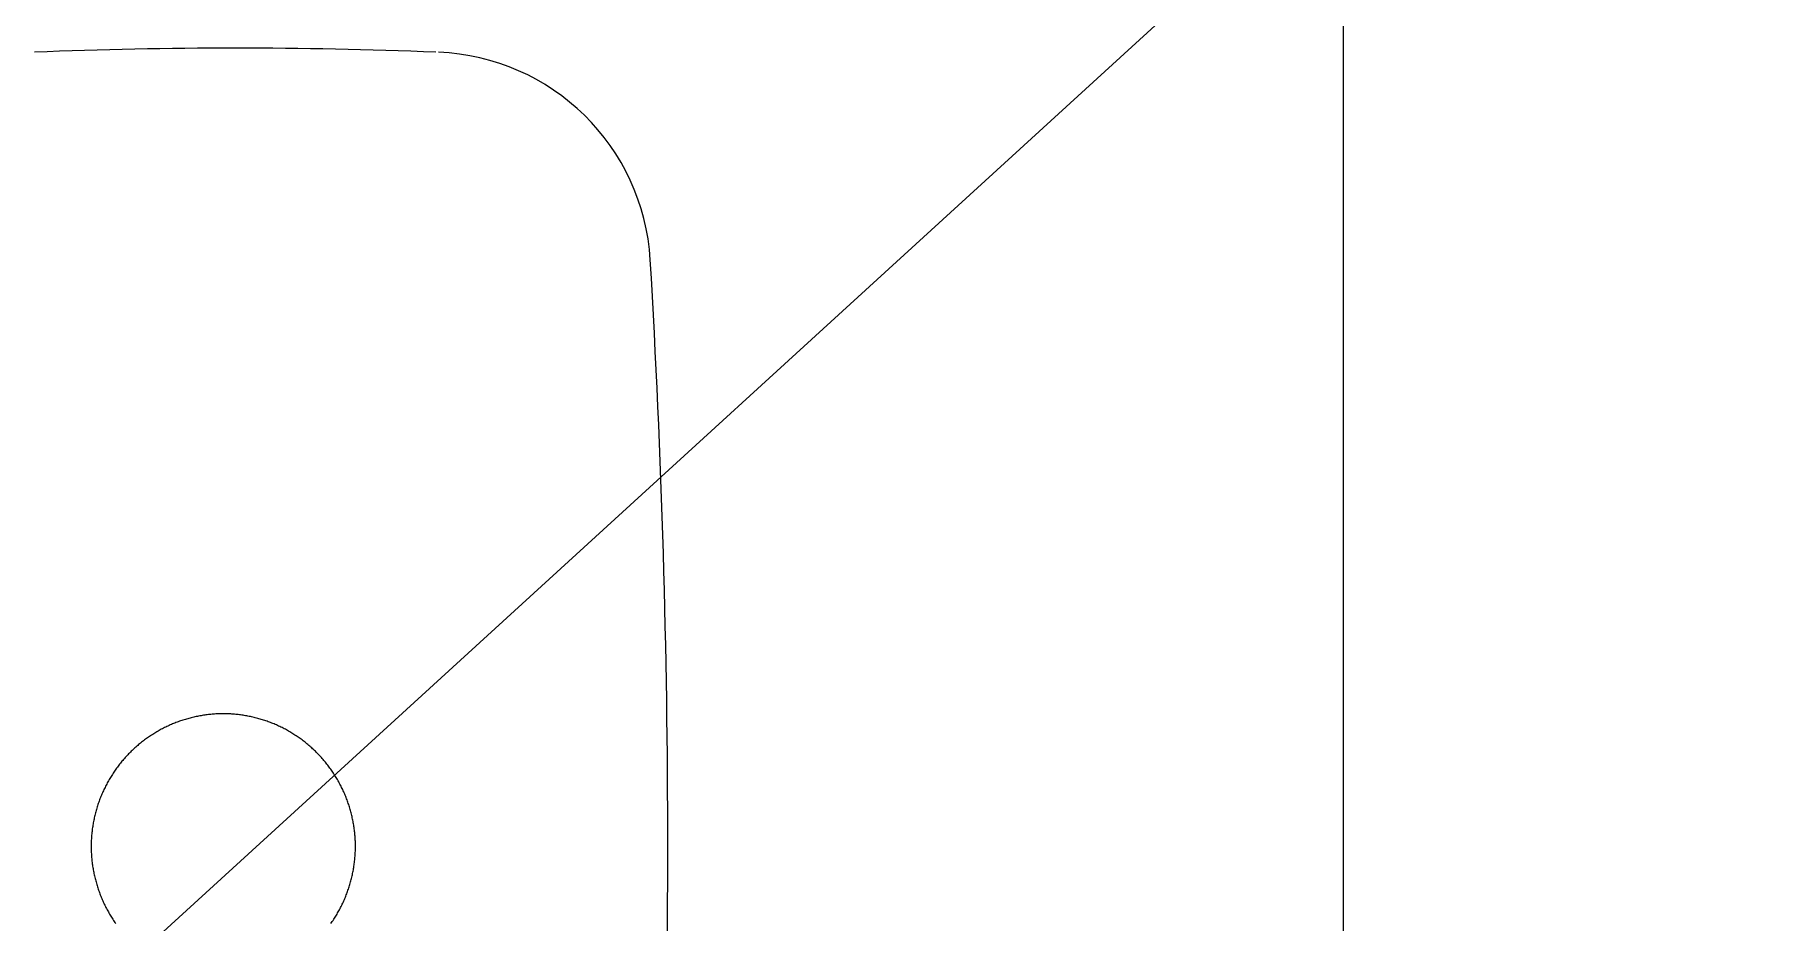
# Model space of a CAD drawing. Header units: millimetres. Extents: x -2078669 to -1085629, y -5987148 to 310365.
# Drawn here: x -1622541 to -1621663, y -4342186 to -4341734 of the extents above; entities that cross this region are included whole.
import ezdxf

# ---------------------------------------------------------------- set-up
doc = ezdxf.new("R2010")
doc.units = ezdxf.units.MM
doc.header["$LTSCALE"] = 500
for name, color, linetype, lineweight in [('D-BYP-STR8', 5, 'Continuous', 25), ('D-BYP-STRB', 5, 'Continuous', 25), ('D-BYP-STRC', 1, 'Continuous', 13)]:
    doc.layers.add(name, color=color, linetype=linetype, lineweight=lineweight)
doc.styles.add('MS ゴシック', font='MS Gothic.ttf')
doc.dimstyles.new('DIM-500-F', dxfattribs={"dimscale": 500, "dimtxt": 3.5, "dimasz": 2.5, "dimexe": 0, "dimexo": 2, "dimgap": 0.8, "dimtad": 1, "dimdec": 0, "dimzin": 0, "dimdsep": 46, "dimtxsty": 'MS ゴシック', "dimblk": 'OPEN', "dimcen": 0.1, "dimclrd": 256, "dimclre": 256, "dimclrt": 256, "dimaunit": 1, "dimadec": 4, "dimazin": 0, "dimtfac": 1, "dimtdec": 0, "dimtmove": 2, "dimatfit": 3, "dimldrblk": 'OPEN', "dimfxl": 1, "dimtolj": 1, "dimtzin": 0, "dimlwd": -1, "dimlwe": -1, "dimarcsym": 2})

# ---------------------------------------------------------------- blocks, each defined once
blk = doc.blocks.new('_Open')
at = {"color": 0, "linetype": 'ByBlock', "lineweight": -2}
for p, q in [((-1, 0.16667), (0, 0)), ((-1, -0.16667), (0, 0)), ((0, 0), (-1, 0))]:
    blk.add_line(p, q, dxfattribs=at)

msp = doc.modelspace()

# ---------------------------------------------------------------- linework, layer by layer
at = {"layer": 'D-BYP-STRB'}
msp.add_line((-1621874.52, -4342849.63, 708000), (-1621874.52, -4339557.13, 708000), dxfattribs=at)
at = {"layer": 'D-BYP-STRB', "elevation": 708000}
msp.add_lwpolyline([(-1622389.74, -4342185.97), (-1622389.38, -4342185.45), (-1622389.02, -4342184.93), (-1622388.66, -4342184.41), (-1622388.31, -4342183.88), (-1622387.97, -4342183.35), (-1622387.63, -4342182.81), (-1622387.29, -4342182.27), (-1622386.96, -4342181.73), (-1622386.64, -4342181.19), (-1622386.32, -4342180.64), (-1622386.01, -4342180.09), (-1622385.7, -4342179.54), (-1622385.39, -4342178.98), (-1622385.09, -4342178.42), (-1622384.8, -4342177.86), (-1622384.51, -4342177.3), (-1622384.23, -4342176.73), (-1622383.95, -4342176.16), (-1622383.68, -4342175.59), (-1622383.41, -4342175.01), (-1622383.15, -4342174.43), (-1622382.9, -4342173.85), (-1622382.65, -4342173.27), (-1622382.4, -4342172.69), (-1622382.16, -4342172.1), (-1622381.93, -4342171.51), (-1622381.7, -4342170.92), (-1622381.48, -4342170.32), (-1622381.26, -4342169.73), (-1622381.05, -4342169.13), (-1622380.84, -4342168.53), (-1622380.64, -4342167.93), (-1622380.44, -4342167.33), (-1622380.26, -4342166.72), (-1622380.07, -4342166.11), (-1622379.89, -4342165.51), (-1622379.72, -4342164.89), (-1622379.56, -4342164.28), (-1622379.39, -4342163.67), (-1622379.24, -4342163.05), (-1622379.09, -4342162.44), (-1622378.95, -4342161.82), (-1622378.81, -4342161.2), (-1622378.68, -4342160.58), (-1622378.55, -4342159.96), (-1622378.43, -4342159.34), (-1622378.32, -4342158.71), (-1622378.21, -4342158.09), (-1622378.11, -4342157.46), (-1622378.01, -4342156.83), (-1622377.92, -4342156.21), (-1622377.83, -4342155.58), (-1622377.75, -4342154.95), (-1622377.68, -4342154.32), (-1622377.61, -4342153.69), (-1622377.55, -4342153.06), (-1622377.5, -4342152.42), (-1622377.45, -4342151.79), (-1622377.4, -4342151.16), (-1622377.36, -4342150.53), (-1622377.33, -4342149.89), (-1622377.31, -4342149.26), (-1622377.29, -4342148.62), (-1622377.27, -4342147.99), (-1622377.26, -4342147.36), (-1622377.26, -4342146.72), (-1622377.27, -4342146.09), (-1622377.28, -4342145.45), (-1622377.29, -4342144.82), (-1622377.31, -4342144.18), (-1622377.34, -4342143.55), (-1622377.37, -4342142.92), (-1622377.41, -4342142.28), (-1622377.46, -4342141.65), (-1622377.51, -4342141.02), (-1622377.57, -4342140.39), (-1622377.63, -4342139.76), (-1622377.7, -4342139.13), (-1622377.77, -4342138.5), (-1622377.86, -4342137.87), (-1622377.94, -4342137.24), (-1622378.03, -4342136.61), (-1622378.13, -4342135.98), (-1622378.24, -4342135.36), (-1622378.35, -4342134.73), (-1622378.46, -4342134.11), (-1622378.58, -4342133.49), (-1622378.71, -4342132.87), (-1622378.85, -4342132.25), (-1622378.98, -4342131.63), (-1622379.13, -4342131.01), (-1622379.28, -4342130.39), (-1622379.44, -4342129.78), (-1622379.6, -4342129.17), (-1622379.77, -4342128.55), (-1622379.94, -4342127.94), (-1622380.12, -4342127.34), (-1622380.31, -4342126.73), (-1622380.5, -4342126.12), (-1622380.69, -4342125.52), (-1622380.9, -4342124.92), (-1622381.1, -4342124.32), (-1622381.32, -4342123.72), (-1622381.54, -4342123.13), (-1622381.76, -4342122.54), (-1622381.99, -4342121.94), (-1622382.23, -4342121.36), (-1622382.47, -4342120.77), (-1622382.71, -4342120.19), (-1622382.96, -4342119.6), (-1622383.22, -4342119.02), (-1622383.48, -4342118.45), (-1622383.75, -4342117.87), (-1622384.03, -4342117.3), (-1622384.31, -4342116.73), (-1622384.59, -4342116.17), (-1622384.88, -4342115.6), (-1622385.17, -4342115.04), (-1622385.47, -4342114.48), (-1622385.78, -4342113.93), (-1622386.09, -4342113.37), (-1622386.41, -4342112.82), (-1622386.73, -4342112.28), (-1622387.05, -4342111.73), (-1622387.38, -4342111.19), (-1622387.72, -4342110.66), (-1622388.06, -4342110.12), (-1622388.41, -4342109.59), (-1622388.76, -4342109.06), (-1622389.11, -4342108.54), (-1622389.47, -4342108.02), (-1622389.84, -4342107.5), (-1622390.21, -4342106.99), (-1622390.58, -4342106.48), (-1622390.96, -4342105.97), (-1622391.35, -4342105.47), (-1622391.74, -4342104.97), (-1622392.13, -4342104.47), (-1622392.53, -4342103.98), (-1622392.93, -4342103.49), (-1622393.34, -4342103.01), (-1622393.75, -4342102.52), (-1622394.17, -4342102.05), (-1622394.59, -4342101.57), (-1622395.02, -4342101.11), (-1622395.45, -4342100.64), (-1622395.88, -4342100.18), (-1622396.32, -4342099.72), (-1622396.76, -4342099.27), (-1622397.21, -4342098.82), (-1622397.66, -4342098.38), (-1622398.12, -4342097.94), (-1622398.58, -4342097.5), (-1622399.04, -4342097.07), (-1622399.51, -4342096.65), (-1622399.98, -4342096.22), (-1622400.46, -4342095.81), (-1622400.94, -4342095.39), (-1622401.42, -4342094.98), (-1622401.91, -4342094.58), (-1622402.4, -4342094.18), (-1622402.89, -4342093.78), (-1622403.39, -4342093.39), (-1622403.89, -4342093.01), (-1622404.4, -4342092.63), (-1622404.91, -4342092.25), (-1622405.42, -4342091.88), (-1622405.93, -4342091.51), (-1622406.45, -4342091.15), (-1622406.98, -4342090.8), (-1622407.5, -4342090.45), (-1622408.03, -4342090.1), (-1622408.56, -4342089.76), (-1622409.1, -4342089.42), (-1622409.64, -4342089.09), (-1622410.18, -4342088.76), (-1622410.73, -4342088.44), (-1622411.27, -4342088.13), (-1622411.82, -4342087.81), (-1622412.38, -4342087.51), (-1622412.93, -4342087.21), (-1622413.49, -4342086.91), (-1622414.06, -4342086.62), (-1622414.62, -4342086.34), (-1622415.19, -4342086.06), (-1622415.76, -4342085.79), (-1622416.33, -4342085.52), (-1622416.91, -4342085.25), (-1622417.48, -4342085), (-1622418.06, -4342084.74), (-1622418.64, -4342084.5), (-1622419.23, -4342084.26), (-1622419.82, -4342084.02), (-1622420.41, -4342083.79), (-1622421, -4342083.57), (-1622421.59, -4342083.35), (-1622422.18, -4342083.13), (-1622422.78, -4342082.93), (-1622423.38, -4342082.72), (-1622423.98, -4342082.53), (-1622424.58, -4342082.34), (-1622425.19, -4342082.15), (-1622425.79, -4342081.97), (-1622426.4, -4342081.8), (-1622427.01, -4342081.63), (-1622427.62, -4342081.47), (-1622428.24, -4342081.31), (-1622428.85, -4342081.16), (-1622429.46, -4342081.02), (-1622430.08, -4342080.88), (-1622430.7, -4342080.74), (-1622431.32, -4342080.62), (-1622431.94, -4342080.5), (-1622432.56, -4342080.38), (-1622433.18, -4342080.27), (-1622433.81, -4342080.17), (-1622434.43, -4342080.07), (-1622435.06, -4342079.98), (-1622435.68, -4342079.89), (-1622436.31, -4342079.81), (-1622436.94, -4342079.74), (-1622437.56, -4342079.67), (-1622438.19, -4342079.6), (-1622438.82, -4342079.55), (-1622439.45, -4342079.5), (-1622440.08, -4342079.45), (-1622440.71, -4342079.41), (-1622441.34, -4342079.38), (-1622441.98, -4342079.35), (-1622442.61, -4342079.33), (-1622443.24, -4342079.32), (-1622443.87, -4342079.31), (-1622444.5, -4342079.31), (-1622445.13, -4342079.31), (-1622445.77, -4342079.32), (-1622446.4, -4342079.33), (-1622447.03, -4342079.35), (-1622447.66, -4342079.38), (-1622448.29, -4342079.41), (-1622448.92, -4342079.45), (-1622449.55, -4342079.5), (-1622450.18, -4342079.55), (-1622450.81, -4342079.6), (-1622451.44, -4342079.67), (-1622452.07, -4342079.74), (-1622452.7, -4342079.81), (-1622453.32, -4342079.89), (-1622453.95, -4342079.98), (-1622454.58, -4342080.07), (-1622455.2, -4342080.17), (-1622455.82, -4342080.27), (-1622456.45, -4342080.38), (-1622457.07, -4342080.5), (-1622457.69, -4342080.62), (-1622458.31, -4342080.74), (-1622458.93, -4342080.88), (-1622459.54, -4342081.02), (-1622460.16, -4342081.16), (-1622460.77, -4342081.31), (-1622461.38, -4342081.47), (-1622461.99, -4342081.63), (-1622462.6, -4342081.8), (-1622463.21, -4342081.97), (-1622463.82, -4342082.15), (-1622464.42, -4342082.34), (-1622465.02, -4342082.53), (-1622465.63, -4342082.72), (-1622466.22, -4342082.93), (-1622466.82, -4342083.13), (-1622467.42, -4342083.35), (-1622468.01, -4342083.57), (-1622468.6, -4342083.79), (-1622469.19, -4342084.02), (-1622469.78, -4342084.26), (-1622470.36, -4342084.5), (-1622470.94, -4342084.74), (-1622471.52, -4342085), (-1622472.1, -4342085.25), (-1622472.68, -4342085.52), (-1622473.25, -4342085.79), (-1622473.82, -4342086.06), (-1622474.39, -4342086.34), (-1622474.95, -4342086.62), (-1622475.51, -4342086.91), (-1622476.07, -4342087.21), (-1622476.63, -4342087.51), (-1622477.18, -4342087.81), (-1622477.73, -4342088.13), (-1622478.28, -4342088.44), (-1622478.83, -4342088.76), (-1622479.37, -4342089.09), (-1622479.91, -4342089.42), (-1622480.44, -4342089.76), (-1622480.97, -4342090.1), (-1622481.5, -4342090.45), (-1622482.03, -4342090.8), (-1622482.55, -4342091.15), (-1622483.07, -4342091.51), (-1622483.59, -4342091.88), (-1622484.1, -4342092.25), (-1622484.61, -4342092.63), (-1622485.12, -4342093.01), (-1622485.62, -4342093.39), (-1622486.12, -4342093.78), (-1622486.61, -4342094.18), (-1622487.1, -4342094.58), (-1622487.59, -4342094.98), (-1622488.07, -4342095.39), (-1622488.55, -4342095.81), (-1622489.03, -4342096.22), (-1622489.5, -4342096.65), (-1622489.97, -4342097.07), (-1622490.43, -4342097.5), (-1622490.89, -4342097.94), (-1622491.34, -4342098.38), (-1622491.8, -4342098.82), (-1622492.24, -4342099.27), (-1622492.69, -4342099.72), (-1622493.12, -4342100.18), (-1622493.56, -4342100.64), (-1622493.99, -4342101.11), (-1622494.41, -4342101.57), (-1622494.84, -4342102.05), (-1622495.25, -4342102.52), (-1622495.66, -4342103.01), (-1622496.07, -4342103.49), (-1622496.48, -4342103.98), (-1622496.87, -4342104.47), (-1622497.27, -4342104.97), (-1622497.66, -4342105.47), (-1622498.04, -4342105.97), (-1622498.42, -4342106.48), (-1622498.8, -4342106.99), (-1622499.17, -4342107.5), (-1622499.53, -4342108.02), (-1622499.89, -4342108.54), (-1622500.25, -4342109.06), (-1622500.6, -4342109.59), (-1622500.95, -4342110.12), (-1622501.29, -4342110.66), (-1622501.62, -4342111.19), (-1622501.95, -4342111.73), (-1622502.28, -4342112.28), (-1622502.6, -4342112.82), (-1622502.92, -4342113.37), (-1622503.23, -4342113.93), (-1622503.53, -4342114.48), (-1622503.83, -4342115.04), (-1622504.13, -4342115.6), (-1622504.42, -4342116.17), (-1622504.7, -4342116.73), (-1622504.98, -4342117.3), (-1622505.25, -4342117.87), (-1622505.52, -4342118.45), (-1622505.78, -4342119.02), (-1622506.04, -4342119.6), (-1622506.29, -4342120.19), (-1622506.54, -4342120.77), (-1622506.78, -4342121.36), (-1622507.02, -4342121.94), (-1622507.25, -4342122.54), (-1622507.47, -4342123.13), (-1622507.69, -4342123.72), (-1622507.9, -4342124.32), (-1622508.11, -4342124.92), (-1622508.31, -4342125.52), (-1622508.51, -4342126.12), (-1622508.7, -4342126.73), (-1622508.89, -4342127.34), (-1622509.06, -4342127.94), (-1622509.24, -4342128.55), (-1622509.41, -4342129.17), (-1622509.57, -4342129.78), (-1622509.73, -4342130.39), (-1622509.88, -4342131.01), (-1622510.02, -4342131.63), (-1622510.16, -4342132.25), (-1622510.29, -4342132.87), (-1622510.42, -4342133.49), (-1622510.54, -4342134.11), (-1622510.66, -4342134.73), (-1622510.77, -4342135.36), (-1622510.87, -4342135.98), (-1622510.97, -4342136.61), (-1622511.06, -4342137.24), (-1622511.15, -4342137.87), (-1622511.23, -4342138.5), (-1622511.31, -4342139.13), (-1622511.38, -4342139.76), (-1622511.44, -4342140.39), (-1622511.5, -4342141.02), (-1622511.55, -4342141.65), (-1622511.59, -4342142.28), (-1622511.63, -4342142.92), (-1622511.67, -4342143.55), (-1622511.69, -4342144.18), (-1622511.71, -4342144.82), (-1622511.73, -4342145.45), (-1622511.74, -4342146.09), (-1622511.74, -4342146.72), (-1622511.74, -4342147.36), (-1622511.73, -4342147.99), (-1622511.72, -4342148.62), (-1622511.7, -4342149.26), (-1622511.67, -4342149.89), (-1622511.64, -4342150.53), (-1622511.6, -4342151.16), (-1622511.56, -4342151.79), (-1622511.51, -4342152.42), (-1622511.45, -4342153.06), (-1622511.39, -4342153.69), (-1622511.33, -4342154.32), (-1622511.25, -4342154.95), (-1622511.17, -4342155.58), (-1622511.09, -4342156.21), (-1622511, -4342156.83), (-1622510.9, -4342157.46), (-1622510.8, -4342158.09), (-1622510.69, -4342158.71), (-1622510.57, -4342159.34), (-1622510.45, -4342159.96), (-1622510.33, -4342160.58), (-1622510.2, -4342161.2), (-1622510.06, -4342161.82), (-1622509.92, -4342162.44), (-1622509.77, -4342163.05), (-1622509.61, -4342163.67), (-1622509.45, -4342164.28), (-1622509.28, -4342164.89), (-1622509.11, -4342165.51), (-1622508.93, -4342166.11), (-1622508.75, -4342166.72), (-1622508.56, -4342167.33), (-1622508.37, -4342167.93), (-1622508.17, -4342168.53), (-1622507.96, -4342169.13), (-1622507.75, -4342169.73), (-1622507.53, -4342170.32), (-1622507.31, -4342170.92), (-1622507.08, -4342171.51), (-1622506.84, -4342172.1), (-1622506.61, -4342172.69), (-1622506.36, -4342173.27), (-1622506.11, -4342173.85), (-1622505.85, -4342174.43), (-1622505.59, -4342175.01), (-1622505.33, -4342175.59), (-1622505.05, -4342176.16), (-1622504.78, -4342176.73), (-1622504.49, -4342177.3), (-1622504.21, -4342177.86), (-1622503.91, -4342178.42), (-1622503.61, -4342178.98), (-1622503.31, -4342179.54), (-1622503, -4342180.09), (-1622502.69, -4342180.64), (-1622502.37, -4342181.19), (-1622502.04, -4342181.73), (-1622501.71, -4342182.27), (-1622501.38, -4342182.81), (-1622501.04, -4342183.35), (-1622500.69, -4342183.88), (-1622500.34, -4342184.41), (-1622499.99, -4342184.93), (-1622499.63, -4342185.45), (-1622499.27, -4342185.97)], dxfattribs=at)
at = {"layer": 'D-BYP-STRB'}
for centre, radius, start, end in [((-1607258.23, -4348430.28, 708000), 17500, 149.012225, 158.003351), ((-1622438.46, -4344240.56, 708000), 2500, 87.6587, 92.3413), ((-1622339.53, -4341855.05, 708000), 112.5, 3.42228, 87.6587), ((-1627218.32, -4342146.81, 708000), 5000, 356.57772, 3.42228)]:
    msp.add_arc(centre, radius, start, end, dxfattribs=at)

# ---------------------------------------------------------------- leaders
at = {"layer": 'D-BYP-STR8'}
msp.add_leader([(-1623893.38, -4343485.97, 0), (-1614382.81, -4334797.09, 0)], dimstyle='DIM-500-F', dxfattribs=at)
at = {"layer": 'D-BYP-STRC'}
msp.add_leader([(-1629840.95, -4349774.63, 708000), (-1619481.29, -4328092.88, 708000)], dimstyle='DIM-500-F', override={"dimgap": 0.8, "dimtad": 0}, dxfattribs=at)

doc.saveas('drawing.dxf')
